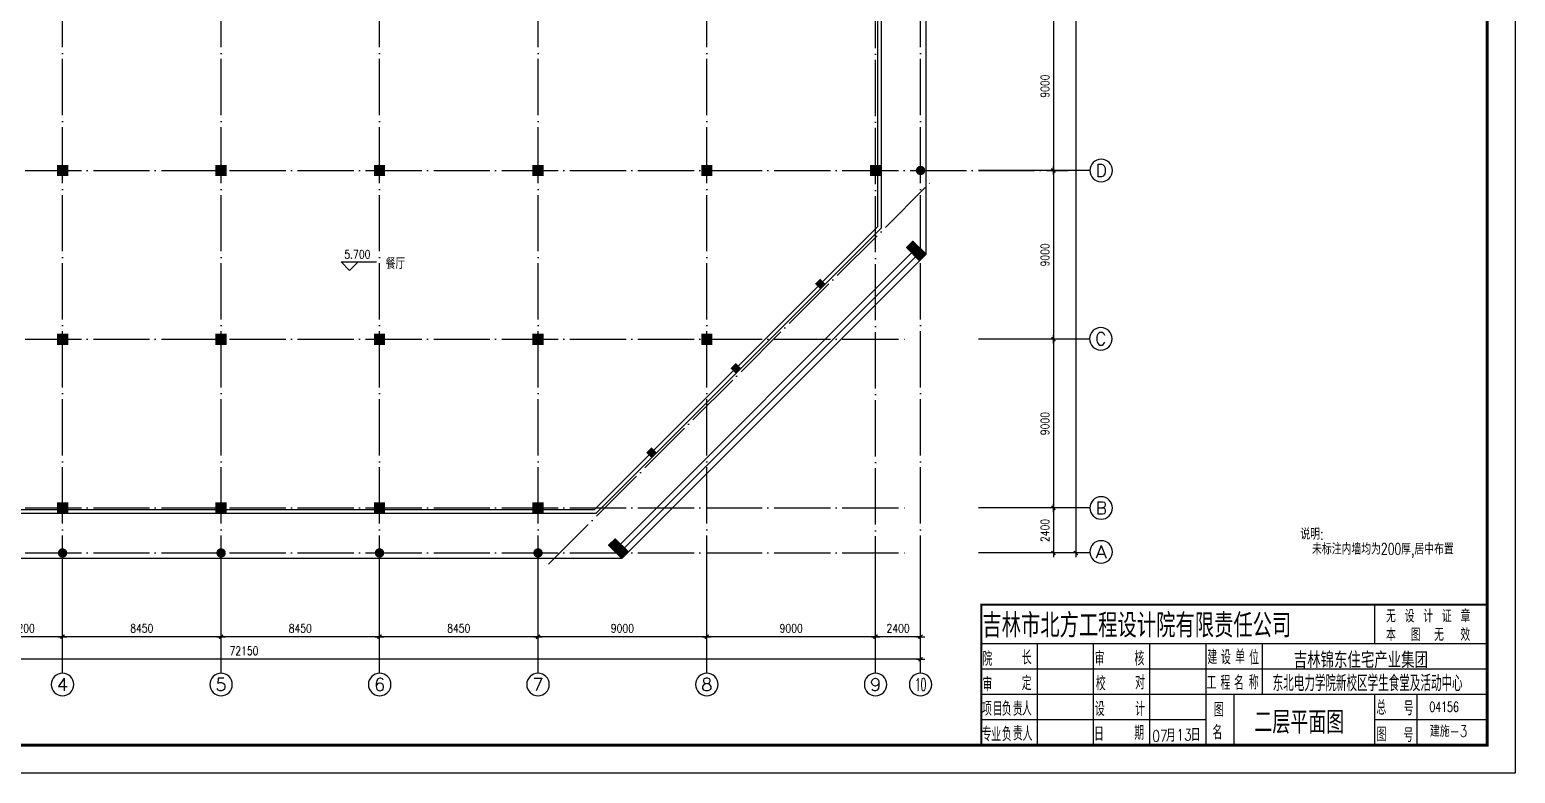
# Model space of a CAD drawing. Extents: x -55219 to 470149, y 494712 to 780039.
# Drawn here: x 125108 to 204320, y 593781 to 633442 of the extents above; entities that cross this region are included whole.
import ezdxf
from ezdxf.enums import TextEntityAlignment as Align

# ---------------------------------------------------------------- set-up
doc = ezdxf.new("R2010")
doc.units = 0
doc.header["$LTSCALE"] = 1500
doc.header["$MEASUREMENT"] = 0
doc.linetypes.add('DOTE', pattern=[2.42, 2, -0.2, 0.02, -0.2])
doc.layers.get('0').update_dxf_attribs({"linetype": 'CONTINUOUS'})
doc.layers.get('DEFPOINTS').update_dxf_attribs({"linetype": 'CONTINUOUS'})
for name, color, linetype in [('AXIS', 3, 'CONTINUOUS'), ('AXIS_TEXT', 7, 'CONTINUOUS'), ('B1', 3, 'CONTINUOUS'), ('COLUMN', 7, 'CONTINUOUS'), ('DOTE', 1, 'DOTE'), ('GPSCOMMON', 7, 'CONTINUOUS'), ('LVTRY', 6, 'CONTINUOUS'), ('PUB_DIM', 3, 'CONTINUOUS'), ('PUB_TEXT', 7, 'CONTINUOUS'), ('PUB_TITLE', 4, 'CONTINUOUS'), ('STAIR', 2, 'CONTINUOUS'), ('WINDOW', 2, 'CONTINUOUS'), ('文字和字符', 3, 'CONTINUOUS')]:
    doc.layers.add(name, color=color, linetype=linetype)
doc.styles.add('_HZTXT', font='txt.shx', dxfattribs={"width": 0.8, "bigfont": 'hztxt.shx'})
doc.styles.add('COMPLEX', font='COMPLEX')
doc.styles.add('DIM_FONT', font='SIMPLEX.shx', dxfattribs={"width": 0.8})
doc.styles.add('GPSXW', font='txt.shx', dxfattribs={"width": 0.8, "bigfont": 'hztxt.shx'})
doc.styles.add('H1', font='')
doc.styles.add('STY10', font='TXT', dxfattribs={"width": 0.7, "bigfont": 'HZTXT'})
doc.styles.add('STY13', font='TXT.shx', dxfattribs={"width": 0.7, "bigfont": 'STK.shx'})
doc.styles.add('STY3', font='TXT', dxfattribs={"width": 0.85, "bigfont": 'STK'})
doc.styles.add('STY7', font='TXT', dxfattribs={"width": 0.7, "bigfont": 'HZTXT'})
doc.styles.add('STY8', font='TXT', dxfattribs={"width": 0.7, "bigfont": 'HZTXT'})
doc.styles.add('STY9', font='TXT', dxfattribs={"width": 0.7, "bigfont": 'HZTXT'})
doc.styles.get('H1').set_extended_font_data('SimSun')
doc.dimstyles.new('AXIS150', dxfattribs={"dimscale": 1.5, "dimtxt": 300, "dimasz": 1, "dimexe": 250, "dimexo": 300, "dimgap": 150, "dimtad": 1, "dimdec": 0, "dimzin": 0, "dimdsep": 46, "dimtxsty": 'DIM_FONT', "dimblk": '_DIMX', "dimcen": 0.09, "dimse1": 1, "dimse2": 1, "dimclrt": 7, "dimadec": 0, "dimazin": 0, "dimtfac": 1, "dimtdec": 0, "dimtix": 1, "dimtmove": 2, "dimatfit": 3, "dimldrblk": '_DIMX', "dimfxl": 1, "dimtolj": 1, "dimtzin": 0, "dimarcsym": 0})
doc.dimstyles.new('DIMA150', dxfattribs={"dimscale": 1.5, "dimtxt": 300, "dimasz": 1, "dimexe": 250, "dimexo": 300, "dimgap": 150, "dimtad": 1, "dimdec": 0, "dimzin": 0, "dimdsep": 46, "dimtxsty": 'DIM_FONT', "dimblk": '_DIMX', "dimcen": 0.09, "dimse1": 1, "dimclrt": 7, "dimadec": 0, "dimazin": 0, "dimtfac": 1, "dimtdec": 0, "dimtix": 1, "dimtmove": 2, "dimatfit": 3, "dimldrblk": '_DIMX', "dimfxl": 1, "dimtolj": 1, "dimtzin": 0, "dimarcsym": 0})
pattern_1 = [(45, (139007.7202, -191.0064), (-0.44194173824, 0.44194173824), [])]

# ---------------------------------------------------------------- blocks, each defined once
blk = doc.blocks.new('_FZH')
blk.add_solid([(0.5, 0.5), (0.5, -0.5), (-0.5, 0.5), (-0.5, -0.5)])
blk = doc.blocks.new('_AXISO')
blk.add_circle((0, 0), 0.5)
at = {"layer": 'AXIS_TEXT', "style": 'COMPLEX', "width": 1.041667}
blk.add_attdef('A', text='', height=0.56, dxfattribs=at).set_placement((-0.25, -0.28), (0.25, -0.28), align=Align.FIT)
blk = doc.blocks.new('_DIMX')
blk.add_line((-150, 0), (150, 0))
at = {"const_width": 50}
blk.add_lwpolyline([(-70, -70), (70, 70)], dxfattribs=at)
blk = doc.blocks.new('*D84')
at = {"color": 0, "linetype": 'ByBlock'}
blk.add_line((179691, 634931), (179691, 625934), dxfattribs=at)
at = {"layer": 'DEFPOINTS', "color": 0, "linetype": 'ByBlock'}
for p in [(175696, 634933), (175696, 625933), (179691, 625933)]:
    blk.add_point(p, dxfattribs=at)
at = {"color": 0, "linetype": 'ByBlock', "xscale": 1.5, "yscale": 1.5, "zscale": 1.5}
for p, rotation in [((179691, 634933), 90), ((179691, 625933), 270)]:
    blk.add_blockref('_DIMX', p, dxfattribs=dict(at, rotation=rotation))
at = {"color": 7, "linetype": 'ByBlock', "insert": (179241, 630433), "char_height": 450, "attachment_point": 5, "rotation": 90, "style": 'DIM_FONT'}
blk.add_mtext('\\A1;9000', dxfattribs=at)
blk = doc.blocks.new('*D85')
at = {"color": 0, "linetype": 'ByBlock'}
blk.add_line((179691, 625931), (179691, 616934), dxfattribs=at)
at = {"layer": 'DEFPOINTS', "color": 0, "linetype": 'ByBlock'}
for p in [(175696, 625933), (175696, 616933), (179691, 616933)]:
    blk.add_point(p, dxfattribs=at)
at = {"color": 0, "linetype": 'ByBlock', "xscale": 1.5, "yscale": 1.5, "zscale": 1.5}
for p, rotation in [((179691, 625933), 90), ((179691, 616933), 270)]:
    blk.add_blockref('_DIMX', p, dxfattribs=dict(at, rotation=rotation))
at = {"color": 7, "linetype": 'ByBlock', "insert": (179241, 621433), "char_height": 450, "attachment_point": 5, "rotation": 90, "style": 'DIM_FONT'}
blk.add_mtext('\\A1;9000', dxfattribs=at)
blk = doc.blocks.new('*D86')
at = {"color": 0, "linetype": 'ByBlock'}
blk.add_line((180891, 670931), (180891, 605534), dxfattribs=at)
at = {"layer": 'DEFPOINTS', "color": 0, "linetype": 'ByBlock'}
for p in [(175696, 670933), (175696, 605533), (180891, 605533)]:
    blk.add_point(p, dxfattribs=at)
at = {"color": 0, "linetype": 'ByBlock', "xscale": 1.5, "yscale": 1.5, "zscale": 1.5}
for p, rotation in [((180891, 670933), 90), ((180891, 605533), 270)]:
    blk.add_blockref('_DIMX', p, dxfattribs=dict(at, rotation=rotation))
at = {"color": 7, "linetype": 'ByBlock', "insert": (180441, 638233), "char_height": 450, "attachment_point": 5, "rotation": 90, "style": 'DIM_FONT'}
blk.add_mtext('\\A1;65400', dxfattribs=at)
blk = doc.blocks.new('*D87')
at = {"color": 0, "linetype": 'ByBlock'}
blk.add_line((179691, 607931), (179691, 605534), dxfattribs=at)
at = {"layer": 'DEFPOINTS', "color": 0, "linetype": 'ByBlock'}
for p in [(175696, 607933), (175696, 605533), (179691, 605533)]:
    blk.add_point(p, dxfattribs=at)
at = {"color": 0, "linetype": 'ByBlock', "xscale": 1.5, "yscale": 1.5, "zscale": 1.5}
for p, rotation in [((179691, 607933), 90), ((179691, 605533), 270)]:
    blk.add_blockref('_DIMX', p, dxfattribs=dict(at, rotation=rotation))
at = {"color": 7, "linetype": 'ByBlock', "insert": (179241, 606733), "char_height": 450, "attachment_point": 5, "rotation": 90, "style": 'DIM_FONT'}
blk.add_mtext('\\A1;2400', dxfattribs=at)
blk = doc.blocks.new('*D88')
at = {"color": 0, "linetype": 'ByBlock'}
blk.add_line((179691, 616931), (179691, 607934), dxfattribs=at)
at = {"layer": 'DEFPOINTS', "color": 0, "linetype": 'ByBlock'}
for p in [(175696, 616933), (175696, 607933), (179691, 607933)]:
    blk.add_point(p, dxfattribs=at)
at = {"color": 0, "linetype": 'ByBlock', "xscale": 1.5, "yscale": 1.5, "zscale": 1.5}
for p, rotation in [((179691, 616933), 90), ((179691, 607933), 270)]:
    blk.add_blockref('_DIMX', p, dxfattribs=dict(at, rotation=rotation))
at = {"color": 7, "linetype": 'ByBlock', "insert": (179241, 612433), "char_height": 450, "attachment_point": 5, "rotation": 90, "style": 'DIM_FONT'}
blk.add_mtext('\\A1;9000', dxfattribs=at)
blk = doc.blocks.new('*D89')
at = {"color": 0, "linetype": 'ByBlock'}
blk.add_line((135309, 601065), (126862, 601065), dxfattribs=at)
at = {"layer": 'DEFPOINTS', "color": 0, "linetype": 'ByBlock'}
for p in [(126860, 603471), (135310, 603471), (126860, 601065)]:
    blk.add_point(p, dxfattribs=at)
at = {"color": 0, "linetype": 'ByBlock', "xscale": 1.5, "yscale": 1.5, "zscale": 1.5, "rotation": 180}
blk.add_blockref('_DIMX', (126860, 601065), dxfattribs=at)
at = {"color": 0, "linetype": 'ByBlock', "xscale": 1.5, "yscale": 1.5, "zscale": 1.5}
blk.add_blockref('_DIMX', (135310, 601065), dxfattribs=at)
at = {"color": 7, "linetype": 'ByBlock', "insert": (131085, 601515), "char_height": 450, "attachment_point": 5, "style": 'DIM_FONT'}
blk.add_mtext('\\A1;8450', dxfattribs=at)
blk = doc.blocks.new('*D90')
at = {"color": 0, "linetype": 'ByBlock'}
blk.add_line((143759, 601065), (135312, 601065), dxfattribs=at)
at = {"layer": 'DEFPOINTS', "color": 0, "linetype": 'ByBlock'}
for p in [(135310, 603471), (143760, 603471), (135310, 601065)]:
    blk.add_point(p, dxfattribs=at)
at = {"color": 0, "linetype": 'ByBlock', "xscale": 1.5, "yscale": 1.5, "zscale": 1.5, "rotation": 180}
blk.add_blockref('_DIMX', (135310, 601065), dxfattribs=at)
at = {"color": 0, "linetype": 'ByBlock', "xscale": 1.5, "yscale": 1.5, "zscale": 1.5}
blk.add_blockref('_DIMX', (143760, 601065), dxfattribs=at)
at = {"color": 7, "linetype": 'ByBlock', "insert": (139535, 601515), "char_height": 450, "attachment_point": 5, "style": 'DIM_FONT'}
blk.add_mtext('\\A1;8450', dxfattribs=at)
blk = doc.blocks.new('*D91')
at = {"color": 0, "linetype": 'ByBlock'}
blk.add_line((152209, 601065), (143762, 601065), dxfattribs=at)
at = {"layer": 'DEFPOINTS', "color": 0, "linetype": 'ByBlock'}
for p in [(143760, 603471), (152210, 603471), (143760, 601065)]:
    blk.add_point(p, dxfattribs=at)
at = {"color": 0, "linetype": 'ByBlock', "xscale": 1.5, "yscale": 1.5, "zscale": 1.5}
for p, rotation in [((143760, 601065), 179.9999999999992), ((152210, 601065), 359.9999999999992)]:
    blk.add_blockref('_DIMX', p, dxfattribs=dict(at, rotation=rotation))
at = {"color": 7, "linetype": 'ByBlock', "insert": (147985, 601515), "char_height": 450, "attachment_point": 5, "style": 'DIM_FONT'}
blk.add_mtext('\\A1;8450', dxfattribs=at)
blk = doc.blocks.new('*D92')
at = {"color": 0, "linetype": 'ByBlock'}
blk.add_line((161209, 601065), (152212, 601065), dxfattribs=at)
at = {"layer": 'DEFPOINTS', "color": 0, "linetype": 'ByBlock'}
for p in [(152210, 603471), (161210, 603471), (152210, 601065)]:
    blk.add_point(p, dxfattribs=at)
at = {"color": 0, "linetype": 'ByBlock', "xscale": 1.5, "yscale": 1.5, "zscale": 1.5, "rotation": 180.0000000000007}
blk.add_blockref('_DIMX', (152210, 601065), dxfattribs=at)
at = {"color": 0, "linetype": 'ByBlock', "xscale": 1.5, "yscale": 1.5, "zscale": 1.5}
blk.add_blockref('_DIMX', (161210, 601065), dxfattribs=at)
at = {"color": 7, "linetype": 'ByBlock', "insert": (156710, 601515), "char_height": 450, "attachment_point": 5, "style": 'DIM_FONT'}
blk.add_mtext('\\A1;9000', dxfattribs=at)
blk = doc.blocks.new('*D93')
at = {"color": 0, "linetype": 'ByBlock'}
for p, q in [((122660, 603021), (122660, 600690)), ((126859, 601065), (122662, 601065))]:
    blk.add_line(p, q, dxfattribs=at)
at = {"layer": 'DEFPOINTS', "color": 0, "linetype": 'ByBlock'}
for p in [(122660, 603471), (126860, 603471), (122660, 601065)]:
    blk.add_point(p, dxfattribs=at)
at = {"color": 0, "linetype": 'ByBlock', "xscale": 1.5, "yscale": 1.5, "zscale": 1.5, "rotation": 180}
blk.add_blockref('_DIMX', (122660, 601065), dxfattribs=at)
at = {"color": 0, "linetype": 'ByBlock', "xscale": 1.5, "yscale": 1.5, "zscale": 1.5}
blk.add_blockref('_DIMX', (126860, 601065), dxfattribs=at)
at = {"color": 7, "linetype": 'ByBlock', "insert": (124760, 601515), "char_height": 450, "attachment_point": 5, "style": 'DIM_FONT'}
blk.add_mtext('\\A1;4200', dxfattribs=at)
blk = doc.blocks.new('*D94')
at = {"color": 0, "linetype": 'ByBlock'}
blk.add_line((170209, 601065), (161212, 601065), dxfattribs=at)
at = {"layer": 'DEFPOINTS', "color": 0, "linetype": 'ByBlock'}
for p in [(161210, 603471), (170210, 603471), (161210, 601065)]:
    blk.add_point(p, dxfattribs=at)
at = {"color": 0, "linetype": 'ByBlock', "xscale": 1.5, "yscale": 1.5, "zscale": 1.5, "rotation": 180}
blk.add_blockref('_DIMX', (161210, 601065), dxfattribs=at)
at = {"color": 0, "linetype": 'ByBlock', "xscale": 1.5, "yscale": 1.5, "zscale": 1.5}
blk.add_blockref('_DIMX', (170210, 601065), dxfattribs=at)
at = {"color": 7, "linetype": 'ByBlock', "insert": (165710, 601515), "char_height": 450, "attachment_point": 5, "style": 'DIM_FONT'}
blk.add_mtext('\\A1;9000', dxfattribs=at)
blk = doc.blocks.new('*D98')
at = {"color": 0, "linetype": 'ByBlock'}
blk.add_line((172609, 601065), (170212, 601065), dxfattribs=at)
at = {"layer": 'DEFPOINTS', "color": 0, "linetype": 'ByBlock'}
for p in [(170210, 603471), (172610, 603471), (170210, 601065)]:
    blk.add_point(p, dxfattribs=at)
at = {"color": 0, "linetype": 'ByBlock', "xscale": 1.5, "yscale": 1.5, "zscale": 1.5, "rotation": 180}
blk.add_blockref('_DIMX', (170210, 601065), dxfattribs=at)
at = {"color": 0, "linetype": 'ByBlock', "xscale": 1.5, "yscale": 1.5, "zscale": 1.5}
blk.add_blockref('_DIMX', (172610, 601065), dxfattribs=at)
at = {"color": 7, "linetype": 'ByBlock', "insert": (171410, 601515), "char_height": 450, "attachment_point": 5, "style": 'DIM_FONT'}
blk.add_mtext('\\A1;2400', dxfattribs=at)
blk = doc.blocks.new('*D99')
at = {"color": 0, "linetype": 'ByBlock'}
blk.add_line((172609, 599865), (100462, 599865), dxfattribs=at)
at = {"layer": 'DEFPOINTS', "color": 0, "linetype": 'ByBlock'}
for p in [(100460, 603471), (172610, 603471), (100460, 599865)]:
    blk.add_point(p, dxfattribs=at)
at = {"color": 0, "linetype": 'ByBlock', "xscale": 1.5, "yscale": 1.5, "zscale": 1.5, "rotation": 180}
blk.add_blockref('_DIMX', (100460, 599865), dxfattribs=at)
at = {"color": 0, "linetype": 'ByBlock', "xscale": 1.5, "yscale": 1.5, "zscale": 1.5}
blk.add_blockref('_DIMX', (172610, 599865), dxfattribs=at)
at = {"color": 7, "linetype": 'ByBlock', "insert": (136535, 600315), "char_height": 450, "attachment_point": 5, "style": 'DIM_FONT'}
blk.add_mtext('\\A1;72150', dxfattribs=at)
blk = doc.blocks.new('_YZH')
for points in [[(-0.47, 0.19), (0.5, 0), (-0.5, 0), (-0.47, -0.19)], [(-0.19, 0.47), (0.5, 0), (-0.36, 0.36), (-0.47, 0.19)], [(0.19, 0.47), (0.5, 0), (0, 0.5), (-0.19, 0.47)], [(0.47, 0.19), (0.5, 0), (0.36, 0.36), (0.19, 0.47)], [(-0.47, -0.19), (0.5, 0), (-0.36, -0.36), (-0.19, -0.47)], [(-0.19, -0.47), (0.5, 0), (0, -0.5), (0.19, -0.47)], [(0.19, -0.47), (0.5, 0), (0.36, -0.36), (0.47, -0.19)]]:
    blk.add_solid(points)
blk = doc.blocks.new('A$C059162B0')
at = {"layer": 'PUB_TEXT', "style": '_HZTXT', "width": 0.7}
for s, p in [('说明:', (-26, 898)), ('未标注内墙均为200厚,居中布置', (595, 100))]:
    blk.add_text(s, height=600, dxfattribs=at).set_placement(p)

msp = doc.modelspace()

# ---------------------------------------------------------------- hatches: boundary and pattern name
at = {"layer": 'LVTRY'}
h = msp.add_hatch(dxfattribs=at)
h.set_pattern_fill('ANSI31', color=256, scale=5, style=0)
h.set_pattern_definition(pattern_1)
h.paths.add_polyline_path([(172203.4, 622171.5), (171849.9, 621817.9), (172557, 621110.8), (172610.3, 621164.1), (172610.3, 621764.6)])
h.paths.add_polyline_path([(172610.3, 621764.6), (172610.3, 621164.1), (172910.3, 621464.1), (172910.3, 621464.6)])
h = msp.add_hatch(dxfattribs=at)
h.set_pattern_fill('ANSI31', color=256, scale=5, style=0)
h.set_pattern_definition(pattern_1)
h.paths.add_polyline_path([(156325.8, 606293.8), (155972.2, 605940.3), (156379.6, 605532.9), (156979.1, 605532.9), (157032.9, 605586.7)])
h.paths.add_polyline_path([(156979.1, 605532.9), (156379.6, 605532.9), (156679.3, 605233.2)])

# ---------------------------------------------------------------- linework, layer by layer
at = {"color": 3, "linetype": 'Continuous'}
for p, q in [((196819.5, 602781.4), (196819.5, 600681.4)), ((202819.5, 595281.4), (202819.5, 602781.4)), ((202819.5, 600681.4), (175819.5, 600681.4)), ((178819.5, 600681.4), (178819.5, 595281.4)), ((181819.5, 600681.4), (181819.5, 595281.4)), ((184819.5, 600681.4), (184819.5, 595281.4)), ((187819.5, 600681.4), (187819.5, 595281.4)), ((190819.5, 600681.4), (190819.5, 597981.4)), ((202819.5, 599331.4), (175819.5, 599331.4)), ((202819.5, 597981.4), (175819.5, 597981.4)), ((189319.5, 597981.4), (189319.5, 595281.4)), ((196819.5, 597981.4), (196819.5, 595281.4)), ((199069.5, 597981.4), (199069.5, 595281.4)), ((187819.5, 596631.4), (175819.5, 596631.4)), ((202857.6, 596631.4), (196819.5, 596631.4))]:
    msp.add_line(p, q, dxfattribs=at)
at = {"color": 3}
msp.add_line((175819.5, 595281.4), (202819.5, 595281.4), dxfattribs=at)
at = {"layer": 'AXIS'}
for p, q in [((181640.6, 625932.9), (175695.7, 625932.9)), ((181603.6, 616932.9), (175695.7, 616932.9)), ((181640.6, 607932.9), (175695.7, 607932.9)), ((181640.6, 605532.9), (175695.7, 605532.9)), ((126860.5, 599115.4), (126860.5, 603471)), ((135310.5, 599115.4), (135310.5, 603471)), ((143760.5, 599115.4), (143760.5, 603471)), ((152210.5, 599115.4), (152210.5, 603471)), ((161210.5, 599115.4), (161210.5, 603471)), ((170210.5, 599115.4), (170210.5, 603471)), ((172610.3, 599115.4), (172610.3, 603471))]:
    msp.add_line(p, q, dxfattribs=at)
at = {"layer": 'DOTE'}
for p, q in [((126860.5, 603471), (126860.5, 673707.7)), ((135310.5, 603471), (135310.5, 673707.7)), ((143760.5, 603471), (143760.5, 673707.7)), ((152210.5, 603471), (152210.5, 673707.7)), ((161210.5, 603471), (161210.5, 673707.7)), ((170210.5, 603422.2), (170210.5, 673707.7)), ((172609.3, 603471), (172609.3, 673707.7)), ((99460.5, 625932.9), (180472.7, 625932.9)), ((152769.1, 604932.9), (173210.3, 625374.1)), ((99460.5, 616932.9), (171810.5, 616932.9)), ((99460.5, 607932.9), (171810.5, 607932.9)), ((99460.5, 605532.9), (171810.5, 605532.9))]:
    msp.add_line(p, q, dxfattribs=at)
at = {"layer": 'GPSCOMMON', "color": 1, "const_width": 105}
msp.add_lwpolyline([(175843.6, 595281.4), (175843.6, 602781.4), (202843.6, 602781.4)], dxfattribs=at)
at = {"layer": 'PUB_DIM'}
for p, q in [((142166.7, 620602.1), (141716.7, 621052.1)), ((141716.7, 621052.1), (142616.7, 621052.1)), ((142616.7, 621052.1), (142166.7, 620602.1)), ((142166.7, 621052.1), (143594, 621052.1))]:
    msp.add_line(p, q, dxfattribs=at)
at = {"layer": 'PUB_TITLE'}
msp.add_lwpolyline([(78169.5, 593781.4), (78169.5, 682881.4), (204319.5, 682881.4), (204319.5, 593781.4)], close=True, dxfattribs=at)
at = {"layer": 'PUB_TITLE', "const_width": 150}
msp.add_lwpolyline([(81919.5, 595281.4), (202819.5, 595281.4), (202819.5, 681381.4), (81919.5, 681381.4)], close=True, dxfattribs=at)
at = {"layer": 'STAIR'}
for p, q in [((172910.3, 621464.6), (172910.3, 661782.9)), ((171849.9, 621817.9), (172203.4, 622171.5)), ((171849.9, 621817.9), (172556.7, 621111)), ((172203.4, 622171.5), (172910.3, 621464.6)), ((156608.6, 606011), (172132.7, 621535.1)), ((156679.3, 605233.2), (172909.9, 621463.7)), ((156820.8, 605798.9), (172344.8, 621322.9)), ((155972.2, 605940.3), (156325.8, 606293.8)), ((156325.8, 606293.8), (157032.9, 605586.7)), ((156679.3, 605233.2), (118111, 605233.2)), ((155972.2, 605940.3), (156679.3, 605233.2))]:
    msp.add_line(p, q, dxfattribs=at)
at = {"layer": 'WINDOW'}
for p, q in [((170510.5, 662032.9), (170510.5, 622850.1)), ((170310.5, 644032.9), (170310.5, 622932.9)), ((155210.5, 607832.9), (170310.5, 622932.9)), ((155293.3, 607632.9), (170510.5, 622850.1)), ((155210.5, 607832.9), (122310.5, 607832.9)), ((155293.3, 607632.9), (122310.5, 607632.9))]:
    msp.add_line(p, q, dxfattribs=at)

# ---------------------------------------------------------------- block references
at = {"layer": 'AXIS'}
ref = msp.add_blockref('_AXISO', (182240.6, 625932.9), dxfattribs=dict(at, xscale=-1200, yscale=1200, zscale=1200))
ref.add_attrib('A', 'D', dxfattribs={"layer": 'AXIS_TEXT', "height": 672, "rotation": 360, "style": 'COMPLEX', "width": 1.102941}).set_placement((181940.6, 625596.9), (182540.6, 625596.9), align=Align.FIT)
ref = msp.add_blockref('_AXISO', (182217.8, 616956.1), dxfattribs=dict(at, xscale=-1200, yscale=1200, zscale=1200))
ref.add_attrib('A', 'C', dxfattribs={"layer": 'AXIS_TEXT', "height": 672, "style": 'COMPLEX', "width": 1.25}).set_placement((181917.8, 616620.1), (182517.8, 616620.1), align=Align.FIT)
ref = msp.add_blockref('_AXISO', (182240.6, 607932.9), dxfattribs=dict(at, xscale=-1200, yscale=1200, zscale=1200))
ref.add_attrib('A', 'B', dxfattribs={"layer": 'AXIS_TEXT', "height": 672, "style": 'COMPLEX', "width": 1.102941}).set_placement((181940.6, 607596.9), (182540.6, 607596.9), align=Align.FIT)
ref = msp.add_blockref('_AXISO', (182236.8, 605588), dxfattribs=dict(at, xscale=-1200, yscale=1200, zscale=1200))
ref.add_attrib('A', 'A', dxfattribs={"layer": 'AXIS_TEXT', "height": 672, "rotation": 360, "style": 'COMPLEX', "width": 1.041667}).set_placement((181936.8, 605252), (182536.8, 605252), align=Align.FIT)
ref = msp.add_blockref('_AXISO', (126860.5, 598515.4), dxfattribs=dict(at, xscale=-1200, yscale=1200, zscale=1200, rotation=180))
ref.add_attrib('A', '4', dxfattribs={"layer": 'AXIS_TEXT', "height": 672, "style": 'COMPLEX', "width": 1.171875}).set_placement((126560.5, 598179.4), (127160.5, 598179.4), align=Align.FIT)
ref = msp.add_blockref('_AXISO', (135310.5, 598515.4), dxfattribs=dict(at, xscale=-1200, yscale=1200, zscale=1200, rotation=180))
ref.add_attrib('A', '5', dxfattribs={"layer": 'AXIS_TEXT', "height": 672, "style": 'COMPLEX', "width": 1.339286}).set_placement((135010.5, 598179.4), (135610.5, 598179.4), align=Align.FIT)
ref = msp.add_blockref('_AXISO', (143767.9, 598515.5), dxfattribs=dict(at, xscale=-1200, yscale=1200, zscale=1200, rotation=180))
ref.add_attrib('A', '6', dxfattribs={"layer": 'AXIS_TEXT', "height": 672, "style": 'COMPLEX', "width": 1.339286}).set_placement((143467.9, 598179.5), (144067.9, 598179.5), align=Align.FIT)
ref = msp.add_blockref('_AXISO', (152210.5, 598515.4), dxfattribs=dict(at, xscale=-1200, yscale=1200, zscale=1200, rotation=180))
ref.add_attrib('A', '7', dxfattribs={"layer": 'AXIS_TEXT', "height": 672, "style": 'COMPLEX', "width": 1.339286}).set_placement((151910.5, 598179.4), (152510.5, 598179.4), align=Align.FIT)
ref = msp.add_blockref('_AXISO', (161210.5, 598515.4), dxfattribs=dict(at, xscale=-1200, yscale=1200, zscale=1200, rotation=180))
ref.add_attrib('A', '8', dxfattribs={"layer": 'AXIS_TEXT', "height": 672, "rotation": 360, "style": 'COMPLEX', "width": 1.339286}).set_placement((160910.5, 598179.4), (161510.5, 598179.4), align=Align.FIT)
ref = msp.add_blockref('_AXISO', (170210.5, 598515.4), dxfattribs=dict(at, xscale=-1200, yscale=1200, zscale=1200, rotation=180))
ref.add_attrib('A', '9', dxfattribs={"layer": 'AXIS_TEXT', "height": 672, "style": 'COMPLEX', "width": 1.339286}).set_placement((169910.5, 598179.4), (170510.5, 598179.4), align=Align.FIT)
ref = msp.add_blockref('_AXISO', (172610.3, 598515.4), dxfattribs=dict(at, xscale=-1200, yscale=1200, zscale=1200, rotation=180))
ref.add_attrib('A', '10', dxfattribs={"layer": 'AXIS_TEXT', "height": 672, "style": 'COMPLEX', "width": 0.646552}).set_placement((172310.3, 598179.4), (172910.3, 598179.4), align=Align.FIT)
at = {"layer": 'COLUMN'}
for name, p, xscale, yscale, zscale in [('_FZH', (126860.5, 625932.9), 600, 600, 600), ('_FZH', (135310.5, 625932.9), 600, 600, 600), ('_FZH', (143760.5, 625932.9), 600, 600, 600), ('_FZH', (152210.5, 625932.9), 600, 600, 600), ('_FZH', (161210.5, 625932.9), 600, 600, 600), ('_FZH', (170210.5, 625932.9), 600, 600, 600), ('_YZH', (172609.3, 625932.9), 500, 500, 500), ('_FZH', (126860.5, 616932.9), 600, 600, 600), ('_FZH', (135310.5, 616932.9), 600, 600, 600), ('_FZH', (143760.5, 616932.9), 600, 600, 600), ('_FZH', (152210.5, 616932.9), 600, 600, 600), ('_FZH', (161210.5, 616932.9), 600, 600, 600), ('_FZH', (126860.5, 607932.9), 600, 600, 600), ('_FZH', (135310.5, 607932.9), 600, 600, 600), ('_FZH', (143760.5, 607932.9), 600, 600, 600), ('_FZH', (152210.5, 607932.9), 600, 600, 600), ('_YZH', (126860.5, 605532.9), 500, 500, 500), ('_YZH', (135310.5, 605532.9), 500, 500, 500), ('_YZH', (143760.5, 605532.9), 500, 500, 500), ('_YZH', (152210.5, 605532.9), 500, 500, 500)]:
    msp.add_blockref(name, p, dxfattribs=dict(at, xscale=xscale, yscale=yscale, zscale=zscale))
at = {"layer": 'COLUMN', "xscale": 400, "yscale": 400, "zscale": 400, "rotation": 135}
for p in [(167260.7, 619883.1), (162760.6, 615383.1), (158260.6, 610883.1)]:
    msp.add_blockref('_FZH', p, dxfattribs=at)
at = {"layer": 'LVTRY'}
msp.add_blockref('A$C059162B0', (192885.7, 605347.9), dxfattribs=at)

# ---------------------------------------------------------------- texts
at = {"color": 3, "linetype": 'Continuous'}
for s, height, style, width, p in [('吉林市北方工程设计院有限责任公司', 1275, 'STY3', 0.85, (175903.5, 601025.6)), ('建', 750, 'STY9', 0.7, (187908.3, 599598.2)), ('单', 750, 'STY9', 0.7, (189380.2, 599620)), ('院', 750, 'STY8', 0.7, (175909.2, 599514)), ('长', 750, 'STY8', 0.7, (178005.4, 599578.5)), ('审', 750, 'STY8', 0.7, (181895.4, 599522.9)), ('核', 750, 'STY8', 0.7, (184013.9, 599529)), ('设', 750, 'STY9', 0.7, (188627.7, 599591.3)), ('位', 750, 'STY9', 0.7, (190126.6, 599577.6)), ('审', 750, 'STY8', 0.7, (175909.2, 598148.5)), ('定', 750, 'STY8', 0.7, (178005.4, 598213)), ('校', 750, 'STY8', 0.7, (181955, 598196.8)), ('对', 750, 'STY8', 0.7, (184049.6, 598255.3)), ('工', 750, 'STY9', 0.7, (187859.7, 598237.8)), ('程', 750, 'STY9', 0.7, (188600.7, 598230.9)), ('名', 750, 'STY9', 0.7, (189323.7, 598224.1)), ('称', 750, 'STY9', 0.7, (190111, 598252.7)), ('目', 750, 'STY8', 0.7, (176459.2, 596848.4)), ('负', 750, 'STY8', 0.7, (176938.5, 596848.4)), ('责', 750, 'STY8', 0.7, (177524.7, 596848.4)), ('人', 750, 'STY8', 0.7, (178016.7, 596848.4)), ('设', 750, 'STY8', 0.7, (181902.6, 596839.1)), ('计', 750, 'STY8', 0.7, (184051.7, 596837.4)), ('图', 750, 'STY10', 0.7, (188248.3, 596797.8)), ('总', 750, 'STY7', 0.7, (196914.6, 596906.7)), ('号', 750, 'STY7', 0.7, (198368.1, 596875)), ('04156', 525, 'STY7', 0.7, (199736.3, 597061.8)), ('业', 750, 'STY8', 0.7, (176376.4, 595473)), ('负', 750, 'STY8', 0.7, (176944.8, 595495.2)), ('责', 750, 'STY8', 0.7, (177532.7, 595532.8)), ('人', 750, 'STY8', 0.7, (178051.3, 595507.9)), ('日', 750, 'STY8', 0.7, (181858.9, 595508.1)), ('期', 750, 'STY8', 0.7, (184005.7, 595565.8)), ('月', 675, 'STY8', 0.7, (185700.7, 595466.9)), ('日', 675, 'STY8', 0.7, (187014.5, 595501.7)), ('名', 750, 'STY10', 0.7, (188175, 595584.6)), ('图', 750, 'STY7', 0.7, (196925.7, 595479.1)), ('号', 750, 'STY7', 0.7, (198359.4, 595447.7))]:
    msp.add_text(s, height=height, dxfattribs=dict(at, style=style, width=width)).set_placement(p)
at = {"color": 3}
for s, height, style, width, p in [('无', 675, 'STY13', 0.7, (197430.9, 601830.2)), ('设', 675, 'STY13', 0.7, (198423.7, 601830.2)), ('计', 675, 'STY13', 0.7, (199416.5, 601830.2)), ('证', 675, 'STY13', 0.7, (200409.3, 601830.2)), ('章', 675, 'STY13', 0.7, (201402.1, 601830.2)), ('本', 675, 'STY13', 0.7, (197430.9, 600842.8)), ('图', 675, 'STY13', 0.7, (198742.6, 600842.8)), ('无', 675, 'STY13', 0.7, (199996.4, 600842.8)), ('效', 675, 'STY13', 0.7, (201394.8, 600842.8)), ('07', 600, 'GPSXW', 0.8, (184959.5, 595475.2)), ('13', 600, 'GPSXW', 0.8, (186248.3, 595536.4))]:
    msp.add_text(s, height=height, dxfattribs=dict(at, style=style, width=width)).set_placement(p)
at = {"linetype": 'Continuous', "style": 'STY8', "width": 0.7}
for s, p in [('项', (175884.2, 596848.4)), ('专', (175871.8, 595494.4))]:
    msp.add_text(s, height=750, dxfattribs=at).set_placement(p)
at = {"layer": 'B1', "color": 3, "style": '_HZTXT', "width": 0.8}
msp.add_text('建施-3', height=600, dxfattribs=at).set_placement((199763.6, 595732.2))
at = {"layer": 'LVTRY', "style": '_HZTXT', "width": 0.8}
msp.add_text('二层平面图', height=1200, dxfattribs=at).set_placement((190403.1, 595901.3))
at = {"layer": 'PUB_DIM', "style": 'DIM_FONT', "width": 0.8}
msp.add_text('5.700', height=450, dxfattribs=at).set_placement((142580.2, 621459.6), align=Align.MIDDLE)
at = {"layer": 'PUB_TEXT', "style": '_HZTXT', "width": 0.7}
msp.add_text('餐厅', height=600, dxfattribs=at).set_placement((144084.2, 620678.1))
at = {"layer": '文字和字符', "color": 2, "style": 'H1'}
for s, width, p in [('吉林锦东住宅产业集团', 0.7, (192503.7, 599474.7)), ('东北电力学院新校区学生食堂及活动中心', 0.55, (191382.4, 598241.6))]:
    msp.add_text(s, height=750, dxfattribs=dict(at, width=width)).set_placement(p)

# ---------------------------------------------------------------- dimensions: what is measured, and where the dimension line sits
at = {"layer": 'AXIS'}
for p1, p2, distance, picture, middle in [((175695.7, 670932.9), (175695.7, 605532.9), 5194.9, '*D86', (180440.6, 638232.9)), ((172610.3, 603471), (100460.5, 603471), 3605.6, '*D99', (136535.4, 600315.4)), ((135310.5, 603471), (126860.5, 603471), 2405.6, '*D89', (131085.5, 601515.4)), ((143760.5, 603471), (135310.5, 603471), 2405.6, '*D90', (139535.5, 601515.4)), ((152210.5, 603471), (143760.5, 603471), 2405.6, '*D91', (147985.5, 601515.4)), ((161210.5, 603471), (152210.5, 603471), 2405.6, '*D92', (156710.5, 601515.4)), ((170210.5, 603471), (161210.5, 603471), 2405.6, '*D94', (165710.5, 601515.4)), ((172610.3, 603471), (170210.5, 603471), 2405.6, '*D98', (171410.4, 601515.4))]:
    dim = msp.add_aligned_dim(p1=p1, p2=p2, distance=distance, dimstyle='AXIS150', dxfattribs=at)
    dim.commit()
    dim.dimension.update_dxf_attribs({"geometry": picture, "text_midpoint": middle})
for base, p1, p2, angle, dimstyle, picture, middle in [((179690.6, 625932.9), (175695.7, 634932.9), (175695.7, 625932.9), 270, 'AXIS150', '*D84', (179240.6, 630432.9)), ((179690.6, 616932.9), (175695.7, 625932.9), (175695.7, 616932.9), 270, 'AXIS150', '*D85', (179240.6, 621432.9)), ((179690.6, 607932.9), (175695.7, 616932.9), (175695.7, 607932.9), 270, 'AXIS150', '*D88', (179240.6, 612432.9)), ((179690.6, 605532.9), (175695.7, 607932.9), (175695.7, 605532.9), 270, 'AXIS150', '*D87', (179240.6, 606732.9)), ((122660.5, 601065.4), (126860.5, 603471), (122660.5, 603471), 180, 'DIMA150', '*D93', (124760.5, 601515.4))]:
    dim = msp.add_linear_dim(base=base, p1=p1, p2=p2, angle=angle, dimstyle=dimstyle, dxfattribs=at)
    dim.commit()
    dim.dimension.update_dxf_attribs({"geometry": picture, "text_midpoint": middle})

doc.saveas('drawing.dxf')
